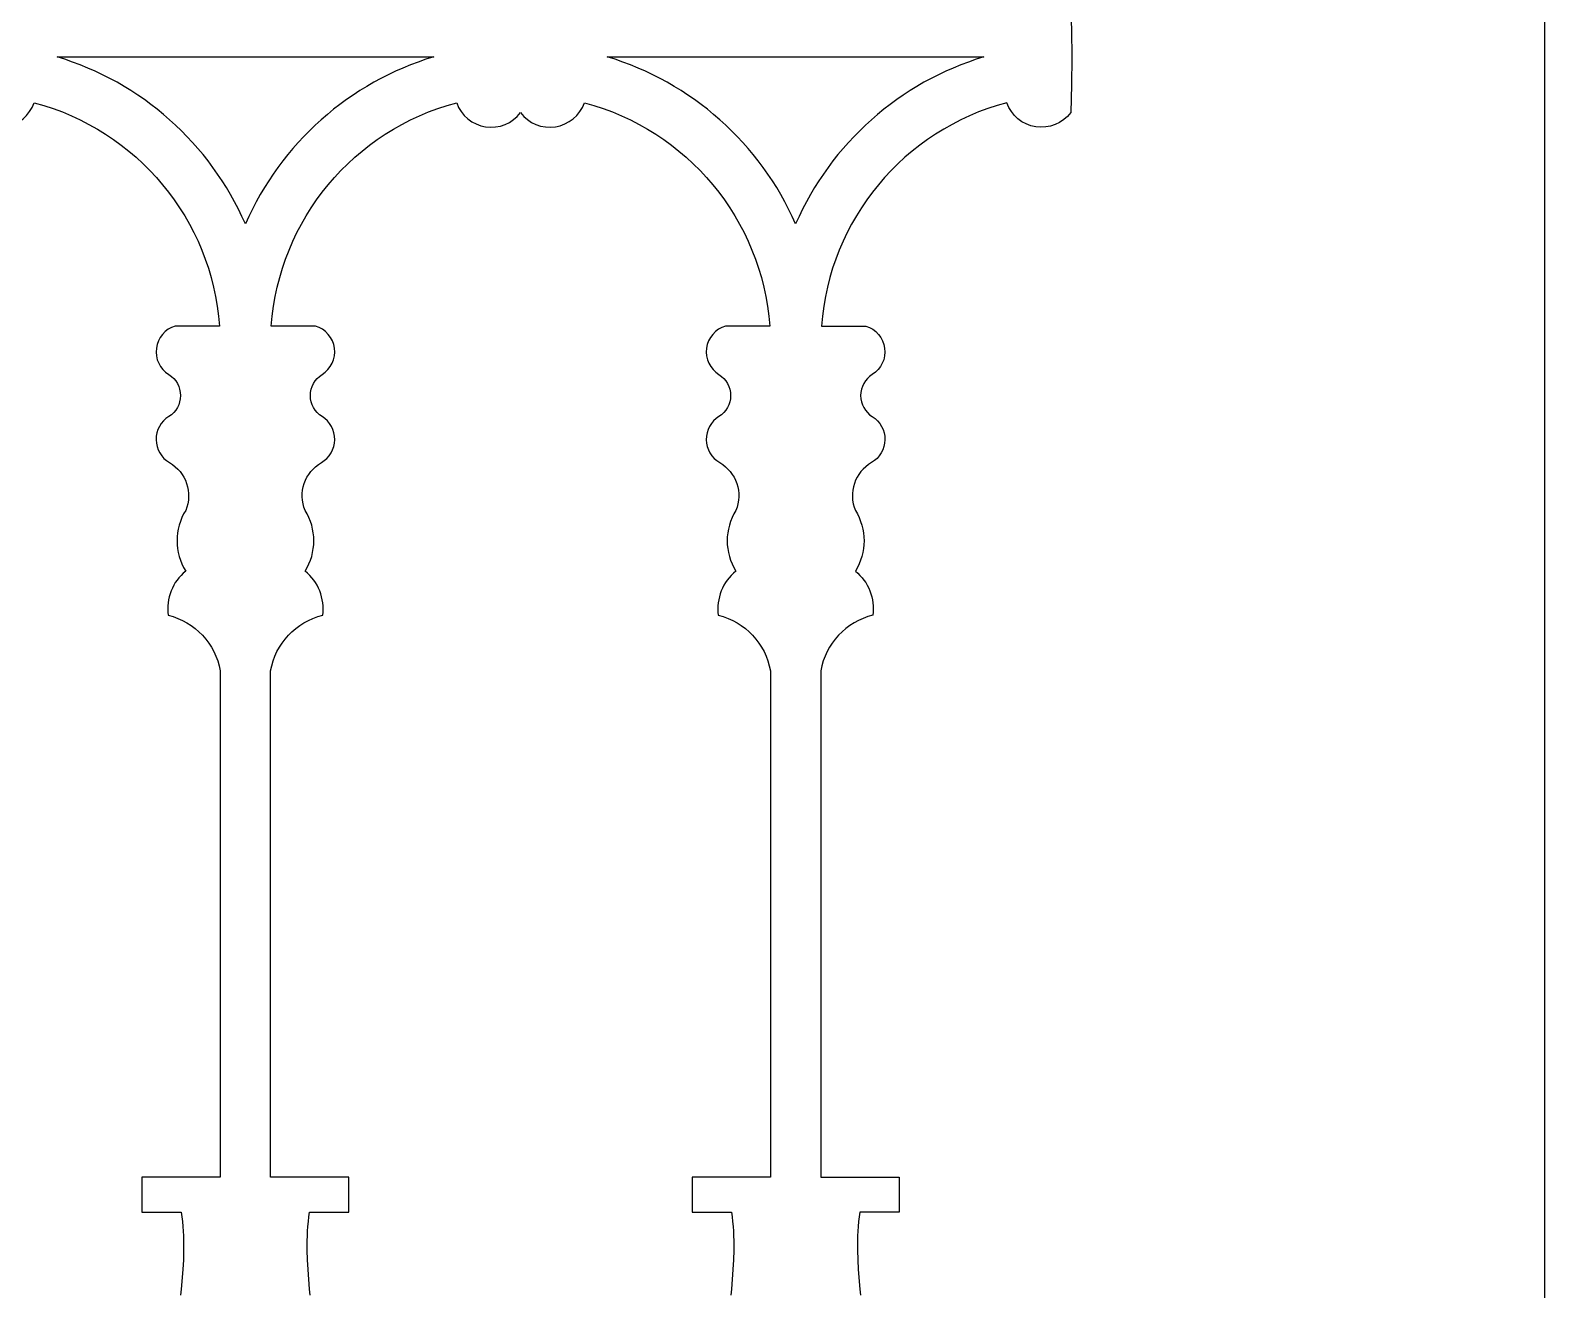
# Model space of a CAD drawing. Extents: x 452 to 1697, y 1442 to 2340.
# Drawn here: x 1377.2 to 1696.7, y 1707.4 to 1973.1 of the extents above; entities that cross this region are included whole.
import ezdxf

# ---------------------------------------------------------------- set-up
doc = ezdxf.new("R2010")
doc.units = 0
doc.layers.add('LAYER_05', color=1, linetype='CONTINUOUS')

msp = doc.modelspace()

# ---------------------------------------------------------------- linework, layer by layer
at = {"layer": 'LAYER_05'}
msp.add_lwpolyline([(452.15, 1441.77), (1696.7, 1441.77), (1696.7, 2340.24), (452.15, 2340.24)], close=True, dxfattribs=at)
for points in [[(1412.69, 2240.24, -0.316447), (1596.7, 1955.77, -0.601476), (1583.23, 1957.84, 0.320119), (1544.12, 1910.73), (1553.47, 1910.73, -0.645549), (1554.83, 1900.49, 0.555711), (1554.83, 1891.64, -0.56597), (1554.68, 1881.93, 0.376799), (1551.27, 1871.83, -0.285722), (1551.27, 1859.03, -0.2631), (1554.97, 1849.74, 0.297279), (1543.98, 1837.98), (1543.98, 1731.19), (1560.49, 1731.19), (1560.49, 1723.8), (1552.2, 1723.8), (1552.07, 1722.8), (1551.95, 1721.8), (1551.86, 1720.8), (1551.79, 1719.8), (1551.74, 1718.79), (1551.71, 1717.79), (1551.71, 1715.77), (1551.76, 1713.75), (1551.87, 1711.71), (1552.2, 1707.59), (1552.33, 1706.29)], [(1364.57, 1955.77, 0.601476), (1378.04, 1957.84, -0.320119), (1417.15, 1910.73), (1407.8, 1910.73, 0.645549), (1406.44, 1900.49, -0.555711), (1406.44, 1891.64, 0.56597), (1406.59, 1881.93, -0.376799), (1410, 1871.83, 0.285722), (1410, 1859.03, 0.2631), (1406.3, 1849.74, -0.297279), (1417.29, 1837.98), (1417.29, 1731.19), (1400.78, 1731.19), (1400.78, 1723.8), (1409.07, 1723.8), (1409.2, 1722.8), (1409.32, 1721.8), (1409.41, 1720.8), (1409.48, 1719.8), (1409.53, 1718.79), (1409.56, 1717.79), (1409.56, 1715.77), (1409.51, 1713.75), (1409.4, 1711.71), (1409.07, 1707.59), (1408.94, 1706.29)], [(1436.27, 1706.29), (1436.14, 1707.59), (1435.81, 1711.71), (1435.7, 1713.75), (1435.65, 1715.77), (1435.65, 1717.79), (1435.68, 1718.79), (1435.73, 1719.8), (1435.8, 1720.8), (1435.89, 1721.8), (1436.01, 1722.8), (1436.14, 1723.8), (1444.43, 1723.8), (1444.43, 1731.19), (1427.92, 1731.19), (1427.92, 1837.98, -0.297279), (1438.91, 1849.74, 0.2631), (1435.21, 1859.03, 0.285722), (1435.21, 1871.83, -0.376799), (1438.62, 1881.93, 0.56597), (1438.77, 1891.64, -0.555711), (1438.77, 1900.49, 0.645549), (1437.41, 1910.73), (1428.06, 1910.73, -0.320119), (1467.17, 1957.84, 0.601476), (1480.64, 1955.77, 0.601476), (1494.1, 1957.84, -0.320119), (1533.21, 1910.73), (1523.86, 1910.73, 0.645549), (1522.5, 1900.49, -0.555711), (1522.5, 1891.64, 0.56597), (1522.65, 1881.93, -0.376799), (1526.06, 1871.83, 0.285722), (1526.06, 1859.03, 0.2631), (1522.36, 1849.74, -0.297279), (1533.35, 1837.98), (1533.35, 1731.19), (1516.84, 1731.19), (1516.84, 1723.8), (1525.13, 1723.8), (1525.26, 1722.8), (1525.38, 1721.8), (1525.47, 1720.8), (1525.54, 1719.8), (1525.59, 1718.79), (1525.62, 1717.79), (1525.62, 1715.77), (1525.57, 1713.75), (1525.46, 1711.71), (1525.13, 1707.59), (1525, 1706.29)]]:
    msp.add_lwpolyline(points, format="xyb", dxfattribs=at)
for points in [[(1382.86, 1967.52), (1462.35, 1967.52, 0.219766), (1422.6, 1932.27, 0.219766)], [(1498.92, 1967.52), (1578.41, 1967.52, 0.219766), (1538.67, 1932.27, 0.219766)]]:
    msp.add_lwpolyline(points, format="xyb", close=True, dxfattribs=at)

doc.saveas('drawing.dxf')
